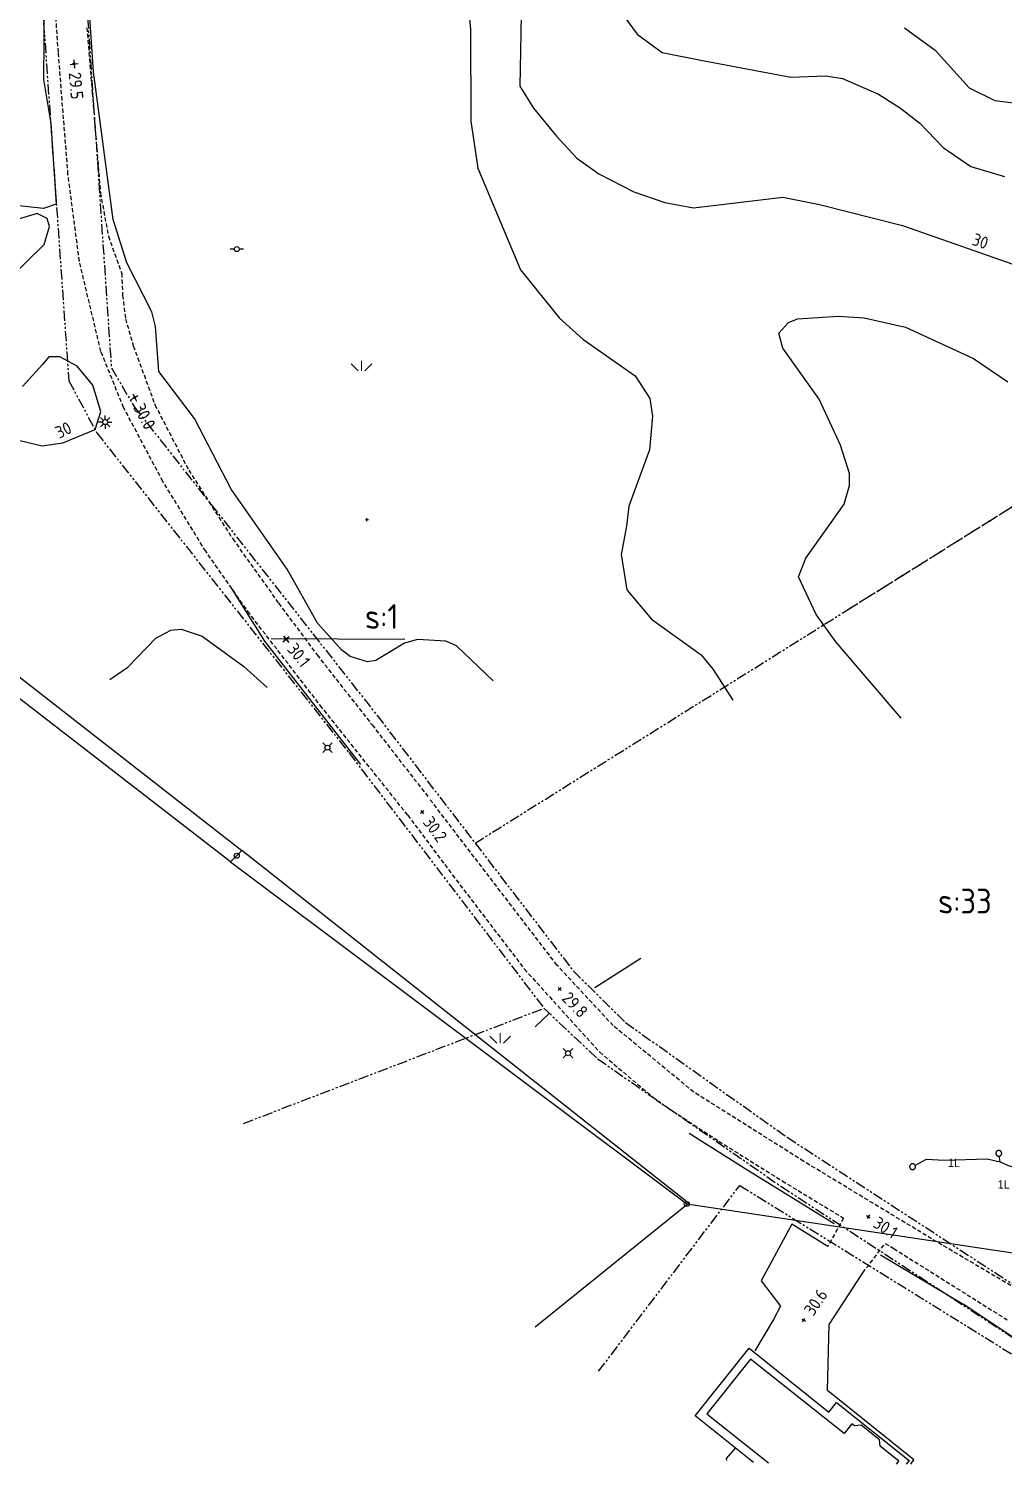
# Model space of a CAD drawing. Header units: metres. Extents: x 139929 to 143267, y 6401995 to 6404511.
# Drawn here: x 140108.4 to 140226.6, y 6401998.7 to 6402172.7 of the extents above; entities that cross this region are included whole.
import ezdxf
from ezdxf.enums import TextEntityAlignment as Align

# ---------------------------------------------------------------- set-up
doc = ezdxf.new("R2010")
doc.units = ezdxf.units.M
doc.linetypes.add('DASHED', pattern=[0.75, 0.5, -0.25])
doc.linetypes.add('PHANTOM', pattern=[2.5, 1.25, -0.25, 0.25, -0.25, 0.25, -0.25])
for name, color, linetype in [('GE_EL_DETALJ', 250, 'Continuous'), ('M-BEF-BELYSNINGSSTOLPE', 4, 'Continuous'), ('M-BEF-BYGGNAD', 3, 'Continuous'), ('M-BEF-BÄCK', 7, 'Continuous'), ('M-BEF-DIKE', 4, 'Dike5'), ('M-BEF-EL', 4, 'ELLEDNING'), ('M-BEF-EL-TEXT', 1, 'Continuous'), ('M-BEF-NIVÅ', 4, 'Continuous'), ('M-BEF-NIVÅKURVA-PRIMÄR-0.5M', 12, 'Continuous'), ('M-BEF-NIVÅKURVA-PRIMÄR-1.0M', 12, 'Continuous'), ('M-BEF-OPTO-INFO', 4, 'Continuous'), ('M-BEF-STOLPAR', 4, 'Continuous'), ('M-BEF-VÄGKANT', 1, 'DASHED'), ('M-BEF-VÄGKANTSTÖD', 1, 'Continuous'), ('M-FASTIGHETSBETECKNING', 3, 'Continuous'), ('M-GR-FASTIGHETSGRÄNS', 3, 'PHANTOM'), ('M-GR-TRAKTGRÄNS', 7, 'PHANTOM'), ('M-KRYSS-1000', 1, 'Continuous')]:
    doc.layers.add(name, color=color, linetype=linetype)
for name, color, linetype, lineweight in [('PRI_LED_FUND_ELNÄT', 255, 'Continuous', 25), ('PRI_LED_LUFTLED_ELNÄT', 249, 'Continuous', 18), ('PRI_MARKSLAG_KÄRR', 100, 'Continuous', 18)]:
    doc.layers.add(name, color=color, linetype=linetype, lineweight=lineweight)
doc.styles.add('ISO', font='iso.shx', dxfattribs={"height": 2.5})
doc.linetypes.add('Dike5', pattern='A,1.5,["|",Standard,S=0.5,R=75,X=0,Y=0],1e-06,["|",Standard,S=0.5,R=105,X=0,Y=0],-0.75', length=2.250001)
doc.linetypes.add('ELLEDNING', pattern='A,3,-0.5,["E",Standard,S=0.5,R=0,X=0,Y=-0.25],-0.5', length=4)

# ---------------------------------------------------------------- blocks, each defined once
blk = doc.blocks.new('osynlig cirkel')
blk.add_circle((0, 0), 0.005)
blk = doc.blocks.new('OSYNLIG')
blk.add_blockref('osynlig cirkel', (0, 0))
blk = doc.blocks.new('PRI_L_ALLM')
for points in [[(-0.3, 0, 0), (-0.8, 0, 0)], [(0.8, 0, 0), (0.3, 0, 0)]]:
    blk.add_polyline3d(points)
blk.add_circle((0, 0), 0.3)
blk = doc.blocks.new('PRI_L_BELYS')
for points in [[(-0.21, 0.21, 0), (-0.57, 0.57, 0)], [(0.21, 0.21, 0), (0.57, 0.57, 0)], [(-0.21, -0.21, 0), (-0.57, -0.57, 0)], [(0.21, -0.21, 0), (0.57, -0.57, 0)]]:
    blk.add_polyline3d(points)
blk.add_circle((0, 0), 0.3)
blk = doc.blocks.new('PRI_L_STAM')
blk.add_circle((0, 0), 0.3)
blk = doc.blocks.new('PRI_M_KÄRR')
for points in [[(-1.25, 0.85, 0), (-0.4, 0, 0)], [(0, 1.2, 0), (0, 0, 0)], [(1.25, 0.85, 0), (0.4, 0, 0)]]:
    blk.add_polyline3d(points)
blk = doc.blocks.new('PRI_NIVÅ_HÖJDPUNKT_ISM')
at = {"color": 7}
for p, q in [((-0.25, 0), (0.25, 0)), ((0, 0.25), (0, -0.25))]:
    blk.add_line(p, q, dxfattribs=at)
blk = doc.blocks.new('BAS104DEC101')
at = {"layer": 'GE_EL_DETALJ', "linetype": 'Continuous'}
blk.add_lwpolyline([(0.5, 0), (0.5, 0.05), (0.49, 0.1), (0.48, 0.15), (0.46, 0.2), (0.43, 0.25), (0.41, 0.3), (0.37, 0.33), (0.33, 0.37), (0.3, 0.41), (0.25, 0.43), (0.2, 0.46), (0.15, 0.48), (0.1, 0.49), (0.05, 0.5), (0, 0.5), (-0.05, 0.5), (-0.1, 0.49), (-0.15, 0.48), (-0.2, 0.46), (-0.25, 0.43), (-0.3, 0.41), (-0.33, 0.37), (-0.37, 0.33), (-0.41, 0.3), (-0.43, 0.25), (-0.46, 0.2), (-0.48, 0.15), (-0.49, 0.1), (-0.5, 0.05), (-0.5, 0), (-0.5, -0.05), (-0.49, -0.1), (-0.48, -0.15), (-0.46, -0.2), (-0.43, -0.25), (-0.41, -0.3), (-0.37, -0.33), (-0.33, -0.37), (-0.3, -0.41), (-0.25, -0.43), (-0.2, -0.46), (-0.15, -0.48), (-0.1, -0.49), (-0.05, -0.5), (0, -0.5), (0.05, -0.5), (0.1, -0.49), (0.15, -0.48), (0.2, -0.46), (0.25, -0.43), (0.3, -0.41), (0.33, -0.37), (0.37, -0.33), (0.41, -0.3), (0.43, -0.25), (0.46, -0.2), (0.48, -0.15), (0.49, -0.1), (0.5, -0.05), (0.5, 0)], dxfattribs=at)
blk = doc.blocks.new('PRI_LED_BELYS')
at = {"color": 0, "linetype": 'Continuous'}
for p, q in [((-0.5, 0), (-1.33, 0)), ((0, 0.5), (0, 1.33)), ((0.5, 0), (1.33, 0)), ((0, -0.5), (0, -1.33))]:
    blk.add_line(p, q, dxfattribs=at)
blk.add_circle((0, 0), 0.5, dxfattribs=at)
blk = doc.blocks.new('SPWDEF')
at = {"color": 0, "linetype": 'Continuous'}
for p, q in [((-1, 0), (1, 0)), ((0, -1), (0, 1))]:
    blk.add_line(p, q, dxfattribs=at)
blk.add_circle((0, 0), 0.2)
blk = doc.blocks.new('PLUS')
for p, q in [((-0.18, 0), (0, 0)), ((0, 0), (0, 0.18)), ((0, -0.18), (0, 0)), ((0, 0), (0.18, 0))]:
    blk.add_line(p, q)
blk = doc.blocks.new('PRI_NIVÅ_HÖJDPKT')
at = {"color": 0, "linetype": 'Continuous', "lineweight": -3}
blk.add_circle((183, 184), 0.0005, dxfattribs=at)

msp = doc.modelspace()

# ---------------------------------------------------------------- linework, layer by layer
at = {"layer": 'M-BEF-BYGGNAD'}
for p, q in [((140189.275, 6402004.532), (140195.827, 6402012.714)), ((140195.827, 6402012.714), (140205.471, 6402004.992)), ((140195.953, 6402011.417), (140190.69, 6402004.781)), ((140207.338, 6402002.39), (140195.953, 6402011.417)), ((140205.471, 6402004.992), (140206.395, 6402006.146)), ((140206.395, 6402006.146), (140215.197, 6401999.098)), ((140196.35, 6401998.867), (140189.275, 6402004.532)), ((140190.69, 6402004.781), (140198.174, 6401998.847)), ((140208.27, 6402003.565), (140207.338, 6402002.39)), ((140208.584, 6402003.316), (140208.27, 6402003.565)), ((140209.381, 6402003.386), (140208.584, 6402003.316)), ((140211.598, 6402001.628), (140209.381, 6402003.386)), ((140194.146, 6402000.632), (140193.027, 6401999.36)), ((140211.712, 6402000.836), (140211.598, 6402001.628)), ((140213.962, 6401999.026), (140211.712, 6402000.836)), ((140193.027, 6401999.36), (140193.05, 6401999.131)), ((140213.685, 6401998.676), (140213.962, 6401999.026)), ((140215.197, 6401999.098), (140214.849, 6401998.663))]:
    msp.add_line(p, q, dxfattribs=at)
at = {"layer": 'M-BEF-BÄCK', "lineweight": -3}
for p, q in [((140177.113, 6402056.453), (140182.668, 6402060.012)), ((140169.872, 6402051.679), (140171.592, 6402053.36)), ((140188.532, 6402038.817), (140195.646, 6402034.296)), ((140195.646, 6402034.296), (140206.129, 6402027.83)), ((140211.746, 6402024.039), (140221.833, 6402018.044))]:
    msp.add_line(p, q, dxfattribs=at)
at = {"layer": 'M-BEF-DIKE'}
msp.add_line((140229.475, 6402012.918), (140221.833, 6402018.044), dxfattribs=at)
msp.add_line((140229.475, 6402012.918), (140221.833, 6402018.044), dxfattribs=at)
at = {"layer": 'M-BEF-EL', "flags": 128}
for points in [[(140215.883, 6402034.874), (140217.329, 6402035.664), (140219.468, 6402035.507), (140224.682, 6402035.677), (140226.252, 6402035.312), (140226.13, 6402036.053)], [(140226.252, 6402035.312), (140227.14, 6402034.934), (140227.854, 6402034.658), (140231.264, 6402032.105), (140234.004, 6402029.762)]]:
    msp.add_lwpolyline(points, dxfattribs=at)
at = {"layer": 'M-BEF-NIVÅKURVA-PRIMÄR-0.5M', "linetype": 'Continuous', "lineweight": -3}
for p, q in [((140116.321, 6402167.464, 29.5), (140114.976, 6402186.874, 29.5)), ((140173.998, 6402183.229, 30.5), (140182.217, 6402172.02, 30.5)), ((140161.177, 6402181.756, 29.5), (140162.01, 6402172.635, 29.5)), ((140110.318, 6402176.049, 29.5), (140110.245, 6402166.539, 29.5)), ((140162.01, 6402172.635, 29.5), (140162.044, 6402161.485, 29.5)), ((140182.217, 6402172.02, 30.5), (140185.255, 6402169.804, 30.5)), ((140185.255, 6402169.804, 30.5), (140189.96, 6402168.876, 30.5)), ((140118.685, 6402149.56, 29.5), (140116.321, 6402167.464, 29.5)), ((140189.96, 6402168.876, 30.5), (140200.877, 6402166.805, 30.5)), ((140110.245, 6402166.539, 29.5), (140111.113, 6402161.197, 29.5)), ((140200.877, 6402166.805, 30.5), (140205.123, 6402166.974, 30.5)), ((140205.123, 6402166.974, 30.5), (140207.141, 6402166.64, 30.5)), ((140207.141, 6402166.64, 30.5), (140211.491, 6402164.752, 30.5)), ((140211.491, 6402164.752, 30.5), (140214.178, 6402163.071, 30.5)), ((140214.178, 6402163.071, 30.5), (140216.521, 6402161.251, 30.5)), ((140111.113, 6402161.197, 29.5), (140111.786, 6402151.413, 29.5)), ((140162.044, 6402161.485, 29.5), (140162.904, 6402155.784, 29.5)), ((140216.521, 6402161.251, 30.5), (140219.353, 6402158.286, 30.5)), ((140219.353, 6402158.286, 30.5), (140222.689, 6402155.976, 30.5)), ((140162.904, 6402155.784, 29.5), (140168.101, 6402143.46, 29.5)), ((140222.689, 6402155.976, 30.5), (140226.792, 6402154.792, 30.5)), ((140110.221, 6402150.901, 29.5), (140105.03, 6402151.446, 29.5)), ((140111.786, 6402151.413, 29.5), (140110.221, 6402150.901, 29.5)), ((140120.337, 6402144.306, 29.5), (140118.685, 6402149.56, 29.5)), ((140123.366, 6402138.383, 29.5), (140120.337, 6402144.306, 29.5)), ((140168.101, 6402143.46, 29.5), (140172.813, 6402137.613, 29.5)), ((140123.837, 6402136.591, 29.5), (140123.366, 6402138.383, 29.5)), ((140172.813, 6402137.613, 29.5), (140175.624, 6402135.049, 29.5)), ((140201.67, 6402137.503, 29.5), (140206.615, 6402137.858, 29.5)), ((140206.615, 6402137.858, 29.5), (140209.766, 6402137.622, 29.5)), ((140209.766, 6402137.622, 29.5), (140214.784, 6402136.501, 29.5)), ((140124.214, 6402131.143, 29.5), (140123.837, 6402136.591, 29.5)), ((140199.426, 6402135.772, 29.5), (140200.563, 6402137.059, 29.5)), ((140200.563, 6402137.059, 29.5), (140201.67, 6402137.503, 29.5)), ((140214.784, 6402136.501, 29.5), (140223.033, 6402132.722, 29.5)), ((140175.624, 6402135.049, 29.5), (140181.988, 6402130.621, 29.5)), ((140199.885, 6402133.946, 29.5), (140199.426, 6402135.772, 29.5)), ((140204.289, 6402127.792, 29.5), (140199.885, 6402133.946, 29.5)), ((140223.033, 6402132.722, 29.5), (140227.191, 6402129.899, 29.5)), ((140128.54, 6402125.42, 29.5), (140124.214, 6402131.143, 29.5)), ((140181.988, 6402130.621, 29.5), (140183.751, 6402127.856, 29.5)), ((140183.751, 6402127.856, 29.5), (140184.085, 6402125.714, 29.5)), ((140206.904, 6402122.209, 29.5), (140204.289, 6402127.792, 29.5)), ((140133.014, 6402116.887, 29.5), (140128.54, 6402125.42, 29.5)), ((140184.085, 6402125.714, 29.5), (140183.724, 6402121.632, 29.5)), ((140207.988, 6402118.754, 29.5), (140206.904, 6402122.209, 29.5)), ((140183.724, 6402121.632, 29.5), (140181.226, 6402114.79, 29.5)), ((140207.992, 6402117.324, 29.5), (140207.988, 6402118.754, 29.5)), ((140139.801, 6402107.189, 29.5), (140133.014, 6402116.887, 29.5)), ((140207.318, 6402115.044, 29.5), (140207.992, 6402117.324, 29.5)), ((140202.667, 6402108.522, 29.5), (140207.318, 6402115.044, 29.5)), ((140181.226, 6402114.79, 29.5), (140180.932, 6402112.383, 29.5)), ((140180.932, 6402112.383, 29.5), (140180.299, 6402108.93, 29.5)), ((140180.299, 6402108.93, 29.5), (140180.969, 6402104.648, 29.5)), ((140201.794, 6402106.26, 29.5), (140202.667, 6402108.522, 29.5)), ((140143.482, 6402100.633, 29.5), (140139.801, 6402107.189, 29.5)), ((140203.933, 6402101.691, 29.5), (140201.794, 6402106.26, 29.5)), ((140180.969, 6402104.648, 29.5), (140183.959, 6402101.114, 29.5)), ((140183.959, 6402101.114, 29.5), (140189.985, 6402096.771, 29.5)), ((140206.312, 6402098.369, 29.5), (140203.933, 6402101.691, 29.5)), ((140146.423, 6402097.331, 29.5), (140143.482, 6402100.633, 29.5)), ((140154.007, 6402098.214, 29.5), (140150.553, 6402096.082, 29.5)), ((140155.582, 6402098.653, 29.5), (140154.007, 6402098.214, 29.5)), ((140159.042, 6402098.442, 29.5), (140155.582, 6402098.653, 29.5)), ((140160.321, 6402097.891, 29.5), (140159.042, 6402098.442, 29.5)), ((140164.753, 6402093.618, 29.5), (140160.321, 6402097.891, 29.5)), ((140214.243, 6402089.116, 29.5), (140206.312, 6402098.369, 29.5)), ((140147.432, 6402096.574, 29.5), (140146.423, 6402097.331, 29.5)), ((140149.512, 6402095.938, 29.5), (140147.432, 6402096.574, 29.5)), ((140150.553, 6402096.082, 29.5), (140149.512, 6402095.938, 29.5)), ((140189.985, 6402096.771, 29.5), (140191.441, 6402095.014, 29.5)), ((140191.441, 6402095.014, 29.5), (140193.82, 6402091.272, 29.5))]:
    msp.add_line(p, q, dxfattribs=at)
at = {"layer": 'M-BEF-NIVÅKURVA-PRIMÄR-1.0M', "linetype": 'Continuous', "lineweight": -3}
for p, q in [((140168.233, 6402177.62, 30), (140168.012, 6402165.74, 30)), ((140214.664, 6402172.797, 31), (140218.375, 6402170.087, 31)), ((140218.375, 6402170.087, 31), (140222.469, 6402165.518, 31)), ((140168.012, 6402165.74, 30), (140169.646, 6402163.06, 30)), ((140222.469, 6402165.518, 31), (140225.596, 6402163.969, 31)), ((140225.596, 6402163.969, 31), (140231.108, 6402163.28, 31)), ((140169.646, 6402163.06, 30), (140172.456, 6402159.672, 30)), ((140172.456, 6402159.672, 30), (140174.909, 6402156.986, 30)), ((140174.909, 6402156.986, 30), (140177.565, 6402155.085, 30)), ((140177.565, 6402155.085, 30), (140181.823, 6402152.924, 30)), ((140181.823, 6402152.924, 30), (140185.57, 6402151.605, 30)), ((140185.57, 6402151.605, 30), (140189.074, 6402150.988, 30)), ((140189.074, 6402150.988, 30), (140199.893, 6402152.248, 30)), ((140199.893, 6402152.248, 30), (140204.322, 6402151.386, 30)), ((140109.453, 6402150.269, 30), (140107.042, 6402149.57, 30)), ((140110.68, 6402149.68, 30), (140109.453, 6402150.269, 30)), ((140204.322, 6402151.386, 30), (140214.42, 6402148.846, 30)), ((140110.337, 6402146.512, 30), (140110.951, 6402148.717, 30)), ((140110.951, 6402148.717, 30), (140110.68, 6402149.68, 30)), ((140214.42, 6402148.846, 30), (140229.395, 6402143.578, 30)), ((140105.98, 6402142.29, 30), (140110.337, 6402146.512, 30)), ((140110.893, 6402132.91, 30), (140110.124, 6402131.983, 30)), ((140112.238, 6402132.9, 30), (140110.893, 6402132.91, 30)), ((140114.321, 6402131.789, 30), (140112.238, 6402132.9, 30)), ((140110.124, 6402131.983, 30), (140107.676, 6402129.304, 30)), ((140116.216, 6402129.473, 30), (140114.321, 6402131.789, 30)), ((140117.176, 6402126.265, 30), (140116.216, 6402129.473, 30)), ((140116.499, 6402124.112, 30), (140117.176, 6402126.265, 30)), ((140112.585, 6402122.479, 30), (140116.499, 6402124.112, 30)), ((140107.192, 6402122.8, 30), (140110.066, 6402122.142, 30)), ((140110.066, 6402122.142, 30), (140112.585, 6402122.479, 30)), ((140137.087, 6402098.436, 30), (140132.98, 6402104.964, 30)), ((140123.861, 6402098.817, 30), (140125.674, 6402099.756, 30)), ((140125.674, 6402099.756, 30), (140126.945, 6402099.899, 30)), ((140126.945, 6402099.899, 30), (140129.475, 6402099.052, 30)), ((140120.464, 6402095.308, 30), (140123.861, 6402098.817, 30)), ((140129.475, 6402099.052, 30), (140134.538, 6402095.365, 30)), ((140148.736, 6402083.494, 30), (140137.087, 6402098.436, 30)), ((140118.295, 6402093.786, 30), (140120.464, 6402095.308, 30)), ((140134.538, 6402095.365, 30), (140137.345, 6402092.824, 30))]:
    msp.add_line(p, q, dxfattribs=at)
at = {"layer": 'M-BEF-VÄGKANT', "lineweight": -3}
for p, q in [((140112.041, 6402169.814), (140111.435, 6402178.707)), ((140115.501, 6402172.801), (140116.145, 6402164.938)), ((140113.212, 6402155.034), (140112.041, 6402169.814)), ((140116.145, 6402164.938), (140117.15, 6402152.766)), ((140114.596, 6402144.48), (140113.212, 6402155.034)), ((140117.15, 6402152.766), (140118.104, 6402147.538)), ((140118.104, 6402147.538), (140119.729, 6402143.016)), ((140117.195, 6402133.576), (140114.596, 6402144.48)), ((140119.729, 6402143.016), (140119.835, 6402140.356)), ((140119.835, 6402140.356), (140120.183, 6402137.529)), ((140120.183, 6402137.529), (140121.134, 6402134.233)), ((140121.134, 6402134.233), (140123.757, 6402127.11)), ((140119.956, 6402126.75), (140117.195, 6402133.576)), ((140124.72, 6402117.808), (140119.956, 6402126.75)), ((140123.757, 6402127.11), (140127.847, 6402119.181)), ((140127.847, 6402119.181), (140133.19, 6402110.835)), ((140129.907, 6402109.339), (140124.72, 6402117.808)), ((140133.19, 6402110.835), (140138.745, 6402103.05)), ((140135.241, 6402101.744), (140129.907, 6402109.339)), ((140138.745, 6402103.05), (140143.425, 6402096.766)), ((140144.023, 6402090.375), (140135.241, 6402101.744)), ((140143.425, 6402096.766), (140150.093, 6402088.281)), ((140154.405, 6402077.354), (140144.023, 6402090.375)), ((140150.093, 6402088.281), (140156.999, 6402079.411)), ((140172.498, 6402059.177), (140156.999, 6402079.411)), ((140172.498, 6402059.177), (140156.999, 6402079.411)), ((140154.405, 6402077.354), (140159.835, 6402070.095)), ((140159.835, 6402070.095), (140168.561, 6402058.68)), ((140168.561, 6402058.68), (140177.694, 6402048.61)), ((140179.316, 6402051.842), (140172.498, 6402059.177)), ((140179.316, 6402051.842), (140172.498, 6402059.177)), ((140189.088, 6402043.783), (140179.316, 6402051.842)), ((140189.088, 6402043.783), (140179.316, 6402051.842)), ((140177.694, 6402048.61), (140184.691, 6402042.698)), ((140202.43, 6402035.378), (140189.088, 6402043.783)), ((140202.43, 6402035.378), (140189.088, 6402043.783)), ((140184.691, 6402042.698), (140192.128, 6402037.819)), ((140192.128, 6402037.819), (140199.829, 6402033.008)), ((140219.212, 6402025.23), (140202.43, 6402035.378)), ((140219.212, 6402025.23), (140202.43, 6402035.378)), ((140199.829, 6402033.008), (140207.255, 6402028.497)), ((140207.255, 6402028.497), (140205.331, 6402025.05)), ((140209.584, 6402021.857), (140212.306, 6402025.429)), ((140212.306, 6402025.429), (140213.344, 6402024.799)), ((140213.344, 6402024.799), (140227.211, 6402016.1)), ((140232.729, 6402017.275), (140219.212, 6402025.23)), ((140232.729, 6402017.275), (140219.212, 6402025.23))]:
    msp.add_line(p, q, dxfattribs=at)
at = {"layer": 'M-BEF-VÄGKANT'}
for p, q in [((140112.041, 6402169.814), (140111.435, 6402178.707)), ((140115.501, 6402172.801), (140116.145, 6402164.938)), ((140113.212, 6402155.034), (140112.041, 6402169.814)), ((140116.145, 6402164.938), (140117.15, 6402152.766)), ((140114.596, 6402144.48, 29.836), (140113.212, 6402155.034, 29.624)), ((140117.15, 6402152.766, 29.561), (140118.104, 6402147.538, 29.607)), ((140118.104, 6402147.538, 29.607), (140119.729, 6402143.016, 29.681)), ((140117.195, 6402133.576, 30.002), (140114.596, 6402144.48, 29.836)), ((140119.729, 6402143.016, 29.681), (140119.835, 6402140.356, 29.744)), ((140119.835, 6402140.356, 29.744), (140120.183, 6402137.529, 29.796)), ((140120.183, 6402137.529, 29.796), (140121.134, 6402134.233, 29.87)), ((140121.134, 6402134.233, 29.87), (140123.757, 6402127.11, 29.933)), ((140119.956, 6402126.75, 30.156), (140117.195, 6402133.576, 30.002)), ((140124.72, 6402117.808, 30.07), (140119.956, 6402126.75, 30.156)), ((140123.757, 6402127.11, 29.933), (140127.847, 6402119.181, 29.887)), ((140127.847, 6402119.181, 29.887), (140133.19, 6402110.835, 29.79)), ((140129.907, 6402109.339, 30.042), (140124.72, 6402117.808, 30.07)), ((140133.19, 6402110.835, 29.79), (140138.745, 6402103.05, 29.882)), ((140135.241, 6402101.744, 30.07), (140129.907, 6402109.339, 30.042)), ((140138.745, 6402103.05, 29.882), (140143.425, 6402096.766, 30.007)), ((140144.023, 6402090.375, 30.145), (140135.241, 6402101.744, 30.07)), ((140143.425, 6402096.766, 30.007), (140150.093, 6402088.281, 30.122))]:
    msp.add_line(p, q, dxfattribs=at)
at = {"layer": 'M-BEF-VÄGKANTSTÖD', "lineweight": -3}
for p, q in [((140200.997, 6402027.771), (140197.246, 6402020.915)), ((140205.331, 6402025.05), (140200.997, 6402027.771)), ((140205.503, 6402015.59), (140209.584, 6402021.857)), ((140197.246, 6402020.915), (140199.607, 6402017.829)), ((140199.607, 6402017.829), (140198.765, 6402016.224)), ((140198.765, 6402016.224), (140196.514, 6402012.398)), ((140205.299, 6402007.604), (140205.503, 6402015.59)), ((140215.784, 6401999.188), (140205.299, 6402007.604)), ((140215.42, 6401998.657), (140215.784, 6401999.188))]:
    msp.add_line(p, q, dxfattribs=at)
at = {"layer": 'M-FASTIGHETSBETECKNING', "lineweight": -3}
msp.add_line((140154.056, 6402098.636), (140137.839, 6402098.74), dxfattribs=at)
at = {"layer": 'M-FASTIGHETSBETECKNING', "color": 1, "linetype": 'Continuous', "lineweight": -3}
msp.add_line((140154.056, 6402098.636), (140137.839, 6402098.74), dxfattribs=at)
at = {"layer": 'M-GR-FASTIGHETSGRÄNS'}
for p, q in [((140109.016, 6402190.902), (140113.311, 6402130.015)), ((140109.016, 6402190.902), (140113.311, 6402130.015)), ((140114.408, 6402191.411), (140118.468, 6402131.595)), ((140114.408, 6402191.411), (140118.468, 6402131.595)), ((140118.468, 6402131.595), (140121.272, 6402126.817)), ((140118.468, 6402131.595), (140121.272, 6402126.817)), ((140113.311, 6402130.015), (140116.695, 6402123.703)), ((140113.311, 6402130.015), (140116.695, 6402123.703)), ((140121.272, 6402126.817), (140150.694, 6402089.439)), ((140121.272, 6402126.817), (140139.982, 6402103.048)), ((140116.695, 6402123.703), (140147.26, 6402084.934)), ((140116.695, 6402123.703), (140132.923, 6402103.12)), ((140162.584, 6402073.956), (140239.664, 6402122.235)), ((140207.915, 6402102.349), (140239.664, 6402122.235)), ((140150.694, 6402089.439), (140162.584, 6402073.956)), ((140147.26, 6402084.934), (140170.918, 6402053.944)), ((140162.584, 6402073.956), (140174.467, 6402058.482)), ((140174.467, 6402058.482), (140180.805, 6402052.221)), ((140134.49, 6402039.979), (140170.918, 6402053.944)), ((140170.918, 6402053.944), (140177.424, 6402047.816)), ((140180.805, 6402052.221), (140200.418, 6402038.3)), ((140177.424, 6402047.816), (140199.65, 6402032.372)), ((140200.418, 6402038.3), (140235.046, 6402015.762)), ((140177.558, 6402009.937), (140194.672, 6402032.464)), ((140194.672, 6402032.464), (140240.635, 6402003.983)), ((140199.65, 6402032.372), (140243.729, 6402003.621))]:
    msp.add_line(p, q, dxfattribs=at)
at = {"layer": 'M-GR-TRAKTGRÄNS', "lineweight": -3}
for p, q in [((140134.49, 6402039.979), (140170.918, 6402053.944)), ((140170.918, 6402053.944), (140177.424, 6402047.816)), ((140177.424, 6402047.816), (140199.65, 6402032.372)), ((140199.65, 6402032.372), (140243.729, 6402003.621))]:
    msp.add_line(p, q, dxfattribs=at)
at = {"layer": 'PRI_LED_FUND_ELNÄT', "lineweight": -3}
msp.add_line((140134.308, 6402073.046), (140132.912, 6402071.697), dxfattribs=at)
at = {"layer": 'PRI_LED_LUFTLED_ELNÄT', "lineweight": -3}
for p, q in [((140081.321, 6402114.35), (140134.308, 6402073.046)), ((140132.912, 6402071.697), (140081.499, 6402111.364)), ((140132.912, 6402071.697), (140188.245, 6402030.212)), ((140188.467, 6402030.314), (140134.308, 6402073.046)), ((140169.866, 6402015.303), (140188.467, 6402030.314)), ((140188.245, 6402030.212), (140234.065, 6402023.322))]:
    msp.add_line(p, q, dxfattribs=at)

# ---------------------------------------------------------------- block references
at = {"layer": 'M-BEF-BELYSNINGSSTOLPE'}
msp.add_blockref('PRI_L_ALLM', (140133.694, 6402145.971, 29.149), dxfattribs=at)
msp.add_blockref('PRI_L_ALLM', (140133.694, 6402145.971, 29.149), dxfattribs=at)
at = {"layer": 'M-BEF-BELYSNINGSSTOLPE', "color": 1, "linetype": 'Continuous', "lineweight": -3, "xscale": 0.6, "yscale": 0.6, "zscale": 0.6}
msp.add_blockref('PRI_LED_BELYS', (140117.726, 6402124.997, 30.105), dxfattribs=at)
at = {"layer": 'M-BEF-BELYSNINGSSTOLPE', "lineweight": -3}
for p in [(140117.726, 6402124.997, 30.105), (140144.671, 6402085.531, 29.79), (140173.844, 6402048.484, 29.207)]:
    msp.add_blockref('PRI_L_BELYS', p, dxfattribs=at)
at = {"layer": 'M-BEF-NIVÅ', "xscale": 0.5, "yscale": 0.5, "zscale": 0.5}
for p, rotation in [((140113.954, 6402168.411), 275.4900010975405), ((140121.293, 6402127.991, 29.965), 298.1250021201526), ((140139.66, 6402098.678, 30.093), 309.1230000424639)]:
    msp.add_blockref('SPWDEF', p, dxfattribs=dict(at, rotation=rotation))
at = {"layer": 'M-BEF-NIVÅ', "lineweight": -3}
for p, rotation in [((140113.954, 6402168.411), 275.4900010975406), ((140121.293, 6402127.991, 29.965), 298.1250021201525), ((140139.66, 6402098.678, 30.093), 309.1230000424638), ((140156.168, 6402077.72, 30.165), 307.4579979983007), ((140172.842, 6402056.284, 29.821), 314.5679995280414), ((140210.255, 6402028.669, 30.136), 328.3740009162661), ((140202.421, 6402016.128, 30.623), 56.74563509619448), ((140202.421, 6402016.128, 30.623), 56.74563509619448)]:
    msp.add_blockref('PRI_NIVÅ_HÖJDPUNKT_ISM', p, dxfattribs=dict(at, rotation=rotation))
at = {"layer": 'M-BEF-NIVÅKURVA-PRIMÄR-1.0M', "color": 1, "linetype": 'Continuous', "lineweight": -3, "xscale": 0.001, "yscale": 0.001, "zscale": 0.001}
for p in [(140222.554, 6402146.108, 30), (140112.337, 6402122.542, 30)]:
    msp.add_blockref('PRI_NIVÅ_HÖJDPKT', p, dxfattribs=at)
at = {"layer": 'M-BEF-OPTO-INFO', "linetype": 'Continuous', "xscale": 0.7, "yscale": 0.7}
for p in [(140226.08, 6402036.353), (140215.619, 6402034.73)]:
    msp.add_blockref('BAS104DEC101', p, dxfattribs=at)
at = {"layer": 'M-BEF-STOLPAR', "lineweight": -3}
for p in [(140133.674, 6402072.43, 33.526), (140188.245, 6402030.212, 30.162)]:
    msp.add_blockref('PRI_L_STAM', p, dxfattribs=at)
at = {"layer": 'M-FASTIGHETSBETECKNING', "lineweight": -3}
for p in [(140151.256, 6402099.934), (140221.969, 6402065.434)]:
    msp.add_blockref('OSYNLIG', p, dxfattribs=at)
at = {"layer": 'M-KRYSS-1000', "ltscale": 0.8}
msp.add_blockref('PLUS', (140149.455, 6402113.18), dxfattribs=at)
at = {"layer": 'PRI_MARKSLAG_KÄRR', "lineweight": -3}
for p in [(140148.799, 6402131.216, 29.138), (140165.606, 6402049.701, 29.109)]:
    msp.add_blockref('PRI_M_KÄRR', p, dxfattribs=at)
at = {"layer": 'PRI_MARKSLAG_KÄRR', "color": 1, "linetype": 'Continuous', "lineweight": -3}
msp.add_blockref('PRI_M_KÄRR', (140148.799, 6402131.216, 29.138), dxfattribs=at)

# ---------------------------------------------------------------- texts
at = {"layer": 'M-BEF-EL-TEXT', "linetype": 'Continuous'}
for p in [(140219.895, 6402034.396), (140225.925, 6402031.793)]:
    msp.add_text('1L', height=1, rotation=359.42706, dxfattribs=at).set_placement(p, align=Align.BOTTOM_LEFT)
at = {"layer": 'M-BEF-NIVÅ', "style": 'ISO'}
for s, rotation, p in [('29.5', 274.9004, (140114.039, 6402167.415)), ('29.5', 275.48999, (140114.039, 6402167.415)), ('30.0', 297.53686, (140121.755, 6402127.104)), ('30.0', 298.125, (140121.755, 6402127.104, 29.965)), ('30.1', 308.53574, (140140.283, 6402097.896)), ('30.1', 309.123, (140140.283, 6402097.896, 30.093)), ('30.2', 306.87071, (140156.768, 6402076.92)), ('29.8', 313.98055, (140173.536, 6402055.564)), ('30.1', 327.78614, (140211.101, 6402028.136)), ('30.6', 56.15569, (140202.978, 6402016.958)), ('30.6', 56.15569, (140202.978, 6402016.958))]:
    msp.add_text(s, height=1.5, rotation=rotation, dxfattribs=at).set_placement(p, align=Align.MIDDLE_LEFT)
at = {"layer": 'M-BEF-NIVÅKURVA-PRIMÄR-1.0M', "style": 'ISO'}
for rotation, p in [(340.34401, (140222.554, 6402146.108)), (26.244, (140112.337, 6402122.542))]:
    msp.add_text('30', height=1.5, rotation=rotation, dxfattribs=at).set_placement(p, align=Align.BOTTOM_LEFT)
at = {"layer": 'M-FASTIGHETSBETECKNING', "lineweight": -3, "style": 'ISO'}
for s, p in [('s:1', (140151.256, 6402099.934)), ('s:33', (140221.969, 6402065.434))]:
    msp.add_text(s, height=3, dxfattribs=at).set_placement(p, align=Align.CENTER)

doc.saveas('drawing.dxf')
